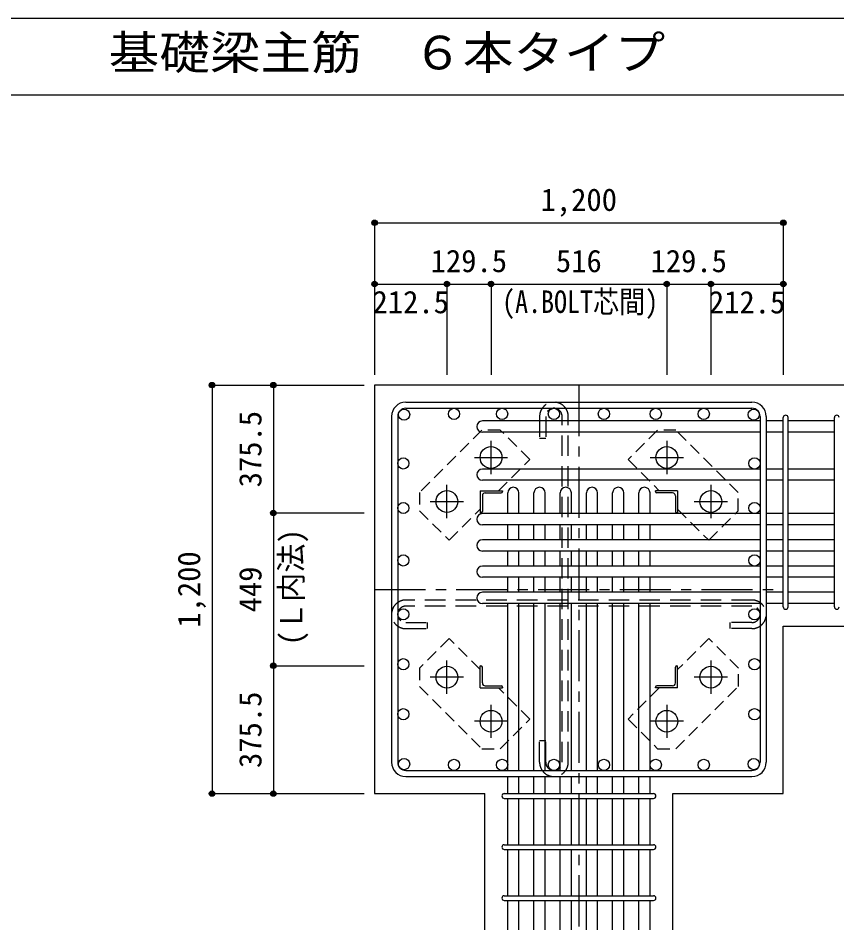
# Model space of a CAD drawing. Units: millimetres at full size, sheet at 1:30. Extents: x -5973 to 5954, y -4195 to 4201.
# Drawn here: x -1094 to 1309, y 1523 to 4201 of the extents above; entities that cross this region are included whole.
import ezdxf
from ezdxf.enums import TextEntityAlignment as Align

# ---------------------------------------------------------------- set-up
doc = ezdxf.new("R2010")
doc.units = ezdxf.units.MM
doc.header["$LTSCALE"] = 30
doc.header["$PDMODE"] = 32
doc.header["$PDSIZE"] = 15
for name, pattern in [('CHAIN1', [8, 5, -1, 1, -1]), ('DASHED1', [1.8, 1.2, -0.6]), ('DASHED2', [3, 2, -1])]:
    doc.linetypes.add(name, pattern=pattern)
for name, color, linetype in [('0-1_躯体線', 2, 'Continuous'), ('0-2_アンカー、アングル', 4, 'Continuous'), ('0-3_立上り筋', 3, 'Continuous'), ('0-4_フープ筋', 7, 'Continuous'), ('0-5_基礎梁筋', 7, 'Continuous'), ('0-6_スタラップ筋', 7, 'Continuous'), ('0-7_文字', 4, 'Continuous'), ('0-9_プレート', 4, 'DASHED1'), ('0-C_中子', 7, 'DASHED2'), ('0-D_寸法', 4, 'Continuous'), ('6-7_文字', 7, 'Continuous'), ('F-0_枠', 6, 'Continuous')]:
    doc.layers.add(name, color=color, linetype=linetype)
doc.styles.add('ＭＳ ゴシック', font='')
doc.styles.get('ＭＳ ゴシック').set_extended_font_data('MS Gothic')

msp = doc.modelspace()

# ---------------------------------------------------------------- linework, layer by layer
at = {"layer": '0-1_躯体線'}
for p, q in [((1552.44, 3123.3), (-47.56, 3123.3)), ((-47.56, 3123.3), (-47.56, 1923.3)), ((1152.44, 2414.8), (1552.44, 2414.8)), ((1152.44, 1923.3), (1152.44, 2414.8)), ((-47.56, 1923.3), (276.44, 1923.3)), ((276.44, 1523.3), (276.44, 1923.3))]:
    msp.add_line(p, q, dxfattribs=at)
msp.add_lwpolyline([(828.44, 1523.3), (828.44, 1923.3), (1152.44, 1923.3)], dxfattribs=at)
at = {"layer": '0-2_アンカー、アングル', "linetype": 'CHAIN1'}
for p, q in [((294.44, 2862.1), (294.44, 2959.6)), ((810.44, 2959.6), (810.44, 2862.1)), ((245.64, 2910.8), (343.14, 2910.8)), ((761.74, 2910.8), (859.24, 2910.8)), ((164.94, 2732.6), (164.94, 2830.1)), ((939.94, 2830.1), (939.94, 2732.6)), ((116.14, 2781.3), (213.64, 2781.3)), ((891.24, 2781.3), (988.74, 2781.3)), ((164.94, 2216.5), (164.94, 2314)), ((939.94, 2314), (939.94, 2216.5)), ((213.64, 2265.3), (116.14, 2265.3)), ((988.74, 2265.3), (891.24, 2265.3)), ((294.44, 2087), (294.44, 2184.5)), ((810.44, 2184.5), (810.44, 2087)), ((343.14, 2135.8), (245.64, 2135.8)), ((859.24, 2135.8), (761.74, 2135.8))]:
    msp.add_line(p, q, dxfattribs=at)
at = {"layer": '0-2_アンカー、アングル'}
for p, q in [((262.94, 2812.8), (327.94, 2812.8)), ((262.94, 2812.8), (262.94, 2747.8)), ((327.94, 2812.8), (327.94, 2810.8)), ((841.94, 2812.8), (776.94, 2812.8)), ((776.94, 2810.8), (776.94, 2812.8)), ((841.94, 2812.8), (841.94, 2747.8)), ((268.94, 2798.3), (268.94, 2751.8)), ((277.44, 2806.8), (323.94, 2806.8)), ((827.44, 2806.8), (780.94, 2806.8)), ((835.94, 2798.3), (835.94, 2751.8)), ((264.94, 2747.8), (262.94, 2747.8)), ((841.94, 2747.8), (839.94, 2747.8)), ((262.94, 2298.8), (264.94, 2298.8)), ((262.94, 2233.8), (262.94, 2298.8)), ((268.94, 2248.3), (268.94, 2294.8)), ((835.94, 2248.3), (835.94, 2294.8)), ((839.94, 2298.8), (841.94, 2298.8)), ((841.94, 2233.8), (841.94, 2298.8)), ((262.94, 2233.8), (327.94, 2233.8)), ((277.44, 2239.8), (323.94, 2239.8)), ((327.94, 2235.8), (327.94, 2233.8)), ((776.94, 2233.8), (776.94, 2235.8)), ((841.94, 2233.8), (776.94, 2233.8)), ((827.44, 2239.8), (780.94, 2239.8))]:
    msp.add_line(p, q, dxfattribs=at)
at = {"layer": '0-2_アンカー、アングル', "color": 3}
for centre in [(294.44, 2910.8), (810.44, 2910.8), (164.94, 2781.3), (939.94, 2781.3), (164.94, 2265.3), (939.94, 2265.3), (294.44, 2135.8), (810.44, 2135.8)]:
    msp.add_circle(centre, 32, dxfattribs=at)
at = {"layer": '0-2_アンカー、アングル'}
for centre, radius, start, end in [((277.44, 2798.3), 8.5, 90, 180), ((323.94, 2810.8), 4, 270, 0), ((780.94, 2810.8), 4, 180, 270), ((827.44, 2798.3), 8.5, 0, 90), ((264.94, 2751.8), 4, 270, 0), ((839.94, 2751.8), 4, 180, 270), ((264.94, 2294.8), 4, 0, 90), ((839.94, 2294.8), 4, 90, 180), ((277.44, 2248.3), 8.5, 180, 270), ((323.94, 2235.8), 4, 0, 90), ((780.94, 2235.8), 4, 90, 180), ((827.44, 2248.3), 8.5, 270, 0)]:
    msp.add_arc(centre, radius, start, end, dxfattribs=at)
at = {"layer": '0-3_立上り筋'}
for centre in [(39.13, 3036.6), (185.79, 3038.8), (326.94, 3038.8), (479.11, 3038.8), (625.77, 3038.8), (777.94, 3038.8), (919.08, 3038.8), (1065.74, 3036.6), (36.94, 2893.3), (1067.94, 2893.3), (36.94, 2762.3), (1067.94, 2762.3), (36.94, 2608.3), (1067.94, 2608.3), (36.94, 2449.97), (1067.94, 2449.97), (36.94, 2303.31), (1067.94, 2303.31), (36.94, 2156.65), (1067.94, 2156.65), (39.13, 2010), (185.79, 2007.8), (326.94, 2007.8), (479.11, 2007.8), (625.77, 2007.8), (777.94, 2007.8), (919.08, 2007.8), (1065.74, 2010)]:
    msp.add_circle(centre, 16.5, dxfattribs=at)
at = {"layer": '0-4_フープ筋'}
for p, q in [((44.44, 3073.3), (1060.44, 3073.3)), ((44.44, 3055.3), (1060.44, 3055.3)), ((2.44, 3031.3), (2.44, 2015.3)), ((20.44, 3031.3), (20.44, 2015.3)), ((1084.44, 3031.3), (1084.44, 2015.3)), ((1102.44, 3031.3), (1102.44, 2015.3)), ((44.44, 1991.3), (1060.44, 1991.3)), ((44.44, 1973.3), (1060.44, 1973.3))]:
    msp.add_line(p, q, dxfattribs=at)
for centre, radius, start, end in [((44.44, 3031.3), 42, 90, 180), ((44.44, 3031.3), 24, 90, 180), ((1060.44, 3031.3), 42, 0, 90), ((1060.44, 3031.3), 24, 0, 90), ((44.44, 2015.3), 42, 180, 270), ((44.44, 2015.3), 24, 180, 270), ((1060.44, 2015.3), 42, 270, 0), ((1060.44, 2015.3), 24, 270, 0)]:
    msp.add_arc(centre, radius, start, end, dxfattribs=at)
at = {"layer": '0-5_基礎梁筋'}
for p, q in [((1084.44, 3018.1), (268.94, 3018.1)), ((1152.44, 3018.1), (1102.44, 3018.1)), ((1302.44, 3018.1), (1166.44, 3018.1)), ((1084.44, 2985.1), (268.94, 2985.1)), ((1152.44, 2985.1), (1102.44, 2985.1)), ((1302.44, 2985.1), (1166.44, 2985.1)), ((1084.44, 2876.8), (268.94, 2876.8)), ((1152.44, 2876.8), (1102.44, 2876.8)), ((1302.44, 2876.8), (1166.44, 2876.8)), ((1084.44, 2843.8), (268.94, 2843.8)), ((1152.44, 2843.8), (1102.44, 2843.8)), ((1302.44, 2843.8), (1166.44, 2843.8)), ((343.44, 2745.8), (343.44, 2806.8)), ((376.44, 2745.8), (376.44, 2806.8)), ((420.44, 2745.8), (420.44, 2806.8)), ((453.44, 2745.8), (453.44, 2806.8)), ((497.44, 2745.8), (497.44, 2806.8)), ((530.44, 2745.8), (530.44, 2806.8)), ((574.44, 2745.8), (574.44, 2806.8)), ((607.44, 2745.8), (607.44, 2806.8)), ((651.44, 2745.8), (651.44, 2806.8)), ((684.44, 2745.8), (684.44, 2806.8)), ((728.44, 2745.8), (728.44, 2806.8)), ((761.44, 2745.8), (761.44, 2806.8)), ((1084.44, 2745.8), (268.94, 2745.8)), ((1152.44, 2745.8), (1102.44, 2745.8)), ((1302.44, 2745.8), (1166.44, 2745.8)), ((1084.44, 2712.8), (268.94, 2712.8)), ((343.44, 2668.8), (343.44, 2712.8)), ((376.44, 2668.8), (376.44, 2712.8)), ((420.44, 2668.8), (420.44, 2712.8)), ((453.44, 2668.8), (453.44, 2712.8)), ((497.44, 2668.8), (497.44, 2712.8)), ((530.44, 2668.8), (530.44, 2712.8)), ((574.44, 2668.8), (574.44, 2712.8)), ((607.44, 2668.8), (607.44, 2712.8)), ((651.44, 2668.8), (651.44, 2712.8)), ((684.44, 2668.8), (684.44, 2712.8)), ((728.44, 2668.8), (728.44, 2712.8)), ((761.44, 2668.8), (761.44, 2712.8)), ((1152.44, 2712.8), (1102.44, 2712.8)), ((1302.44, 2712.8), (1166.44, 2712.8)), ((1084.44, 2668.8), (268.94, 2668.8)), ((1152.44, 2668.8), (1102.44, 2668.8)), ((1302.44, 2668.8), (1166.44, 2668.8)), ((1084.44, 2635.8), (268.94, 2635.8)), ((343.44, 2591.8), (343.44, 2635.8)), ((376.44, 2591.8), (376.44, 2635.8)), ((420.44, 2591.8), (420.44, 2635.8)), ((453.44, 2591.8), (453.44, 2635.8)), ((497.44, 2591.8), (497.44, 2635.8)), ((530.44, 2591.8), (530.44, 2635.8)), ((574.44, 2591.8), (574.44, 2635.8)), ((607.44, 2591.8), (607.44, 2635.8)), ((651.44, 2591.8), (651.44, 2635.8)), ((684.44, 2591.8), (684.44, 2635.8)), ((728.44, 2591.8), (728.44, 2635.8)), ((761.44, 2591.8), (761.44, 2635.8)), ((1152.44, 2635.8), (1102.44, 2635.8)), ((1302.44, 2635.8), (1166.44, 2635.8)), ((1084.44, 2591.8), (268.94, 2591.8)), ((1152.44, 2591.8), (1102.44, 2591.8)), ((1302.44, 2591.8), (1166.44, 2591.8)), ((1084.44, 2558.8), (268.94, 2558.8)), ((343.44, 2514.8), (343.44, 2558.8)), ((376.44, 2514.8), (376.44, 2558.8)), ((420.44, 2514.8), (420.44, 2558.8)), ((453.44, 2514.8), (453.44, 2558.8)), ((497.44, 2514.8), (497.44, 2558.8)), ((530.44, 2514.8), (530.44, 2558.8)), ((574.44, 2514.8), (574.44, 2558.8)), ((607.44, 2514.8), (607.44, 2558.8)), ((651.44, 2514.8), (651.44, 2558.8)), ((684.44, 2514.8), (684.44, 2558.8)), ((728.44, 2514.8), (728.44, 2558.8)), ((761.44, 2514.8), (761.44, 2558.8)), ((1152.44, 2558.8), (1102.44, 2558.8)), ((1302.44, 2558.8), (1166.44, 2558.8)), ((1084.44, 2514.8), (268.94, 2514.8)), ((1152.44, 2514.8), (1102.44, 2514.8)), ((1302.44, 2514.8), (1166.44, 2514.8)), ((1084.44, 2481.8), (268.94, 2481.8)), ((343.44, 1991.3), (343.44, 2481.8)), ((376.44, 1991.3), (376.44, 2481.8)), ((420.44, 1991.3), (420.44, 2481.8)), ((453.44, 1991.3), (453.44, 2481.8)), ((497.44, 1991.3), (497.44, 2481.8)), ((530.44, 1991.3), (530.44, 2481.8)), ((574.44, 1991.3), (574.44, 2481.8)), ((607.44, 1991.3), (607.44, 2481.8)), ((651.44, 1991.3), (651.44, 2481.8)), ((684.44, 1991.3), (684.44, 2481.8)), ((728.44, 1991.3), (728.44, 2481.8)), ((761.44, 1991.3), (761.44, 2481.8)), ((1152.44, 2481.8), (1102.44, 2481.8)), ((1302.44, 2481.8), (1166.44, 2481.8)), ((343.44, 1923.3), (343.44, 1973.3)), ((376.44, 1923.3), (376.44, 1973.3)), ((420.44, 1923.3), (420.44, 1973.3)), ((453.44, 1923.3), (453.44, 1973.3)), ((497.44, 1923.3), (497.44, 1973.3)), ((530.44, 1923.3), (530.44, 1973.3)), ((574.44, 1923.3), (574.44, 1973.3)), ((607.44, 1923.3), (607.44, 1973.3)), ((651.44, 1923.3), (651.44, 1973.3)), ((684.44, 1923.3), (684.44, 1973.3)), ((728.44, 1923.3), (728.44, 1973.3)), ((761.44, 1923.3), (761.44, 1973.3)), ((343.44, 1773.3), (343.44, 1909.3)), ((376.44, 1773.3), (376.44, 1909.3)), ((420.44, 1773.3), (420.44, 1909.3)), ((453.44, 1773.3), (453.44, 1909.3)), ((497.44, 1773.3), (497.44, 1909.3)), ((530.44, 1773.3), (530.44, 1909.3)), ((574.44, 1773.3), (574.44, 1909.3)), ((607.44, 1773.3), (607.44, 1909.3)), ((651.44, 1773.3), (651.44, 1909.3)), ((684.44, 1773.3), (684.44, 1909.3)), ((728.44, 1773.3), (728.44, 1909.3)), ((761.44, 1773.3), (761.44, 1909.3)), ((343.44, 1623.3), (343.44, 1759.3)), ((376.44, 1623.3), (376.44, 1759.3)), ((420.44, 1623.3), (420.44, 1759.3)), ((453.44, 1623.3), (453.44, 1759.3)), ((497.44, 1623.3), (497.44, 1759.3)), ((530.44, 1623.3), (530.44, 1759.3)), ((574.44, 1623.3), (574.44, 1759.3)), ((607.44, 1623.3), (607.44, 1759.3)), ((651.44, 1623.3), (651.44, 1759.3)), ((684.44, 1623.3), (684.44, 1759.3)), ((728.44, 1623.3), (728.44, 1759.3)), ((761.44, 1623.3), (761.44, 1759.3)), ((343.44, 1523.3), (343.44, 1609.3)), ((376.44, 1523.3), (376.44, 1609.3)), ((420.44, 1523.3), (420.44, 1609.3)), ((453.44, 1523.3), (453.44, 1609.3)), ((497.44, 1523.3), (497.44, 1609.3)), ((530.44, 1523.3), (530.44, 1609.3)), ((574.44, 1523.3), (574.44, 1609.3)), ((607.44, 1523.3), (607.44, 1609.3)), ((651.44, 1523.3), (651.44, 1609.3)), ((684.44, 1523.3), (684.44, 1609.3)), ((728.44, 1523.3), (728.44, 1609.3)), ((761.44, 1523.3), (761.44, 1609.3))]:
    msp.add_line(p, q, dxfattribs=at)
for centre, start, end in [((268.94, 3001.6), 90, 270), ((268.94, 2860.3), 90, 270), ((359.94, 2806.8), 0, 180), ((436.94, 2806.8), 0, 180), ((513.94, 2806.8), 0, 180), ((590.94, 2806.8), 0, 180), ((667.94, 2806.8), 0, 180), ((744.94, 2806.8), 0, 180), ((268.94, 2729.3), 90, 270), ((268.94, 2652.3), 90, 270), ((268.94, 2575.3), 90, 270), ((268.94, 2498.3), 90, 270)]:
    msp.add_arc(centre, 16.5, start, end, dxfattribs=at)
at = {"layer": '0-6_スタラップ筋'}
for p, q in [((1152.44, 2471.8), (1152.44, 3028.1)), ((1166.44, 2471.8), (1166.44, 3028.1)), ((1302.44, 2471.8), (1302.44, 3028.1)), ((333.44, 1923.3), (771.44, 1923.3)), ((333.44, 1909.3), (771.44, 1909.3)), ((333.44, 1773.3), (771.44, 1773.3)), ((333.44, 1759.3), (771.44, 1759.3)), ((333.44, 1623.3), (771.44, 1623.3)), ((333.44, 1609.3), (771.44, 1609.3))]:
    msp.add_line(p, q, dxfattribs=at)
for centre, start, end in [((1159.44, 3028.1), 0, 180), ((1159.44, 3028.1), 0, 180), ((1159.44, 3028.1), 0, 180), ((1159.44, 3028.1), 0, 180), ((1309.44, 3028.1), 0, 180), ((1159.44, 2471.8), 180, 0), ((1159.44, 2471.8), 180, 0), ((1159.44, 2471.8), 180, 0), ((1159.44, 2471.8), 180, 0), ((1309.44, 2471.8), 180, 0), ((333.44, 1916.3), 90, 270), ((333.44, 1916.3), 90, 270), ((333.44, 1916.3), 90, 270), ((333.44, 1916.3), 90, 270), ((771.44, 1916.3), 270, 90), ((771.44, 1916.3), 270, 90), ((771.44, 1916.3), 270, 90), ((771.44, 1916.3), 270, 90), ((333.44, 1766.3), 90, 270), ((771.44, 1766.3), 270, 90), ((333.44, 1616.3), 90, 270), ((771.44, 1616.3), 270, 90)]:
    msp.add_arc(centre, 7, start, end, dxfattribs=at)
at = {"layer": '0-9_プレート'}
msp.add_line((1020.44, 2754.5), (1020.44, 2808.2), dxfattribs=at)
for points in [[(267.54, 2991.3), (84.34, 2808.2), (84.34, 2754.5), (171.34, 2667.5), (262.94, 2759.1)], [(316.64, 2812.8), (408.24, 2904.4), (321.24, 2991.3), (267.54, 2991.3)], [(1020.44, 2808.2), (837.34, 2991.4), (783.64, 2991.4), (696.64, 2904.4), (788.24, 2812.8)], [(841.94, 2759.1), (933.54, 2667.5), (1020.44, 2754.5)], [(262.93, 2287.5), (171.34, 2379.1), (84.44, 2292.1), (84.44, 2238.4)], [(837.34, 2055.3), (1020.54, 2238.4), (1020.54, 2292.1), (933.54, 2379.1), (841.94, 2287.5)], [(84.44, 2238.4), (267.53, 2055.2), (321.24, 2055.2), (408.24, 2142.2), (316.63, 2233.8)], [(788.24, 2233.8), (696.64, 2142.2), (783.64, 2055.3), (837.34, 2055.3)]]:
    msp.add_lwpolyline(points, dxfattribs=at)
at = {"layer": '0-C_中子'}
for p, q in [((437.11, 3031.3), (437.11, 2967.3)), ((455.11, 3031.3), (455.11, 2967.3)), ((503.11, 2015.3), (503.11, 3031.3)), ((521.11, 2015.3), (521.11, 3031.3)), ((437.11, 2967.3), (455.11, 2967.3)), ((1060.44, 2491.97), (44.44, 2491.97)), ((1060.44, 2473.97), (44.44, 2473.97)), ((44.44, 2425.97), (108.44, 2425.97)), ((108.44, 2407.97), (108.44, 2425.97)), ((1060.44, 2425.97), (996.44, 2425.97)), ((44.44, 2407.97), (108.44, 2407.97)), ((455.11, 2015.3), (455.11, 2079.3))]:
    msp.add_line(p, q, dxfattribs=at)
for points in [[(1060.44, 2407.97), (996.44, 2407.97), (996.44, 2425.97)], [(437.11, 2015.3), (437.11, 2079.3), (455.11, 2079.3)]]:
    msp.add_lwpolyline(points, dxfattribs=at)
for centre, radius, start, end in [((479.11, 3031.3), 42, 0, 180), ((479.11, 3031.3), 24, 0, 180), ((44.44, 2449.97), 42, 90, 270), ((1060.44, 2449.97), 42, 270, 90), ((44.44, 2449.97), 24, 90, 270), ((1060.44, 2449.97), 24, 270, 90), ((479.11, 2015.3), 42, 180, 0), ((479.11, 2015.3), 24, 180, 0)]:
    msp.add_arc(centre, radius, start, end, dxfattribs=at)
at = {"layer": '0-D_寸法'}
for p, q in [((-47.56, 3600.34), (-47.56, 3420.34)), ((-47.56, 3600.34), (-47.56, 3420.34)), ((-47.56, 3600.34), (1152.44, 3600.34)), ((1152.44, 3600.34), (1152.44, 3420.34)), ((-47.56, 3420.34), (164.94, 3420.34)), ((-47.56, 3420.34), (-47.56, 3153.3)), ((164.94, 3420.34), (164.94, 3153.3)), ((164.94, 3420.34), (294.44, 3420.34)), ((294.44, 3420.34), (294.44, 3153.3)), ((294.44, 3420.34), (810.44, 3420.34)), ((810.44, 3420.34), (810.44, 3153.3)), ((810.44, 3420.34), (939.94, 3420.34)), ((939.94, 3420.34), (939.94, 3153.3)), ((939.94, 3420.34), (1152.44, 3420.34)), ((1152.44, 3420.34), (1152.44, 3153.3)), ((1152.44, 3420.34), (1152.44, 3153.3)), ((-524.6, 3123.3), (-344.6, 3123.3)), ((-524.6, 3123.3), (-344.6, 3123.3)), ((-524.6, 3123.3), (-524.6, 1923.3)), ((-344.6, 3123.3), (-344.6, 2747.8)), ((-344.6, 3123.3), (-77.56, 3123.3)), ((-344.6, 2747.8), (-77.56, 2747.8)), ((-344.6, 2747.8), (-344.6, 2298.8)), ((-344.6, 2298.8), (-77.56, 2298.8)), ((-344.6, 2298.8), (-344.6, 1923.3)), ((-524.6, 1923.3), (-344.6, 1923.3)), ((-344.6, 1923.3), (-77.56, 1923.3)), ((-344.6, 1923.3), (-77.56, 1923.3))]:
    msp.add_line(p, q, dxfattribs=at)
at = {"layer": '0-D_寸法', "linetype": 'CHAIN1'}
for p, q in [((552.44, 3123.3), (552.44, 1523.3)), ((-47.56, 2523.3), (1152.44, 2523.3))]:
    msp.add_line(p, q, dxfattribs=at)
at = {"layer": '0-D_寸法'}
for centre, radius in [((-47.56, 3600.34), 8), ((-47.56, 3600.34), 7.2), ((-47.56, 3600.34), 6.4), ((-47.56, 3600.34), 5.6), ((-47.56, 3600.34), 4.8), ((-47.56, 3600.34), 4), ((-47.56, 3600.34), 3.2), ((-47.56, 3600.34), 2.4), ((-47.56, 3600.34), 1.6), ((-47.56, 3600.34), 0.8), ((1152.44, 3600.34), 8), ((1152.44, 3600.34), 7.2), ((1152.44, 3600.34), 6.4), ((1152.44, 3600.34), 5.6), ((1152.44, 3600.34), 4.8), ((1152.44, 3600.34), 4), ((1152.44, 3600.34), 3.2), ((1152.44, 3600.34), 2.4), ((1152.44, 3600.34), 1.6), ((1152.44, 3600.34), 0.8), ((-47.56, 3420.34), 8), ((164.94, 3420.34), 8), ((294.44, 3420.34), 8), ((810.44, 3420.34), 8), ((939.94, 3420.34), 8), ((1152.44, 3420.34), 8), ((-47.56, 3420.34), 7.2), ((-47.56, 3420.34), 6.4), ((-47.56, 3420.34), 5.6), ((-47.56, 3420.34), 4.8), ((-47.56, 3420.34), 4), ((-47.56, 3420.34), 3.2), ((-47.56, 3420.34), 2.4), ((-47.56, 3420.34), 1.6), ((-47.56, 3420.34), 0.8), ((164.94, 3420.34), 7.2), ((164.94, 3420.34), 6.4), ((164.94, 3420.34), 5.6), ((164.94, 3420.34), 4.8), ((164.94, 3420.34), 4), ((164.94, 3420.34), 3.2), ((164.94, 3420.34), 2.4), ((164.94, 3420.34), 1.6), ((164.94, 3420.34), 0.8), ((294.44, 3420.34), 7.2), ((294.44, 3420.34), 6.4), ((294.44, 3420.34), 5.6), ((294.44, 3420.34), 4.8), ((294.44, 3420.34), 4), ((294.44, 3420.34), 3.2), ((294.44, 3420.34), 2.4), ((294.44, 3420.34), 1.6), ((294.44, 3420.34), 0.8), ((810.44, 3420.34), 7.2), ((810.44, 3420.34), 6.4), ((810.44, 3420.34), 5.6), ((810.44, 3420.34), 4.8), ((810.44, 3420.34), 4), ((810.44, 3420.34), 3.2), ((810.44, 3420.34), 2.4), ((810.44, 3420.34), 1.6), ((810.44, 3420.34), 0.8), ((939.94, 3420.34), 7.2), ((939.94, 3420.34), 6.4), ((939.94, 3420.34), 5.6), ((939.94, 3420.34), 4.8), ((939.94, 3420.34), 4), ((939.94, 3420.34), 3.2), ((939.94, 3420.34), 2.4), ((939.94, 3420.34), 1.6), ((939.94, 3420.34), 0.8), ((1152.44, 3420.34), 7.2), ((1152.44, 3420.34), 6.4), ((1152.44, 3420.34), 5.6), ((1152.44, 3420.34), 4.8), ((1152.44, 3420.34), 4), ((1152.44, 3420.34), 3.2), ((1152.44, 3420.34), 2.4), ((1152.44, 3420.34), 1.6), ((1152.44, 3420.34), 0.8), ((-524.6, 3123.3), 8), ((-524.6, 3123.3), 7.2), ((-524.6, 3123.3), 6.4), ((-524.6, 3123.3), 5.6), ((-524.6, 3123.3), 4.8), ((-524.6, 3123.3), 4), ((-524.6, 3123.3), 3.2), ((-524.6, 3123.3), 2.4), ((-524.6, 3123.3), 1.6), ((-524.6, 3123.3), 0.8), ((-344.6, 3123.3), 8), ((-344.6, 3123.3), 7.2), ((-344.6, 3123.3), 6.4), ((-344.6, 3123.3), 5.6), ((-344.6, 3123.3), 4.8), ((-344.6, 3123.3), 4), ((-344.6, 3123.3), 3.2), ((-344.6, 3123.3), 2.4), ((-344.6, 3123.3), 1.6), ((-344.6, 3123.3), 0.8), ((-344.6, 2747.8), 8), ((-344.6, 2747.8), 7.2), ((-344.6, 2747.8), 6.4), ((-344.6, 2747.8), 5.6), ((-344.6, 2747.8), 4.8), ((-344.6, 2747.8), 4), ((-344.6, 2747.8), 3.2), ((-344.6, 2747.8), 2.4), ((-344.6, 2747.8), 1.6), ((-344.6, 2747.8), 0.8), ((-344.6, 2298.8), 8), ((-344.6, 2298.8), 7.2), ((-344.6, 2298.8), 6.4), ((-344.6, 2298.8), 5.6), ((-344.6, 2298.8), 4.8), ((-344.6, 2298.8), 4), ((-344.6, 2298.8), 3.2), ((-344.6, 2298.8), 2.4), ((-344.6, 2298.8), 1.6), ((-344.6, 2298.8), 0.8), ((-524.6, 1923.3), 8), ((-524.6, 1923.3), 7.2), ((-524.6, 1923.3), 6.4), ((-524.6, 1923.3), 5.6), ((-524.6, 1923.3), 4.8), ((-344.6, 1923.3), 8), ((-344.6, 1923.3), 7.2), ((-344.6, 1923.3), 6.4), ((-344.6, 1923.3), 5.6), ((-344.6, 1923.3), 4.8), ((-524.6, 1923.3), 4), ((-524.6, 1923.3), 3.2), ((-524.6, 1923.3), 2.4), ((-524.6, 1923.3), 1.6), ((-524.6, 1923.3), 0.8), ((-344.6, 1923.3), 4), ((-344.6, 1923.3), 3.2), ((-344.6, 1923.3), 2.4), ((-344.6, 1923.3), 1.6), ((-344.6, 1923.3), 0.8)]:
    msp.add_circle(centre, radius, dxfattribs=at)
at = {"layer": '0-D_寸法', "color": 7}
for p in [(-47.56, 3600.34), (1152.44, 3600.34), (-47.56, 3420.34), (164.94, 3420.34), (294.44, 3420.34), (810.44, 3420.34), (939.94, 3420.34), (1152.44, 3420.34), (-524.6, 3123.3), (-344.6, 3123.3), (-344.6, 2747.8), (-344.6, 2298.8), (-524.6, 1923.3), (-344.6, 1923.3)]:
    msp.add_point(p, dxfattribs=at)
at = {"layer": 'F-0_枠'}
msp.add_line((-5972.88, 4201.15), (5954.1, 4201.15), dxfattribs=at)
at = {"layer": 'F-0_枠', "color": 2}
msp.add_line((-5972.88, 3976.15), (3723.6, 3976.15), dxfattribs=at)

# ---------------------------------------------------------------- texts
at = {"layer": '0-7_文字', "style": 'ＭＳ ゴシック', "width": 0.85}
msp.add_text('(A.BOLT芯間)', height=65.98, dxfattribs=at).set_placement((326.92, 3315.58), align=Align.BOTTOM_LEFT)
at = {"layer": '0-7_文字', "style": 'ＭＳ ゴシック', "width": 0.95}
msp.add_text('(Ｌ内法)', height=65.98, rotation=90, dxfattribs=at).set_placement((-239.55, 2358.7), align=Align.BOTTOM_LEFT)
at = {"layer": '0-D_寸法', "style": 'ＭＳ ゴシック'}
for s, p in [('1,200', (439.94, 3615.34)), ('129.5', (117.19, 3435.34)), ('516', (484.94, 3435.34)), ('129.5', (762.69, 3435.34)), ('212.5', (-53.41, 3314.64)), ('212.5', (934, 3314.25))]:
    msp.add_text(s, height=65.98, dxfattribs=at).set_placement(p, align=Align.BOTTOM_LEFT)
for s, p in [('375.5', (-359.6, 2823.05)), ('1,200', (-539.6, 2410.8)), ('449', (-359.6, 2455.8)), ('375.5', (-359.6, 1998.55))]:
    msp.add_text(s, height=65.98, rotation=90, dxfattribs=at).set_placement(p, align=Align.BOTTOM_LEFT)
at = {"layer": '6-7_文字', "color": 2, "style": 'ＭＳ ゴシック', "width": 1.1}
msp.add_text('\u3000\u3000基礎梁主筋\u3000６本タイプ', height=98.97, dxfattribs=at).set_placement((-1124.64, 4021.15), align=Align.BOTTOM_LEFT)

doc.saveas('drawing.dxf')
